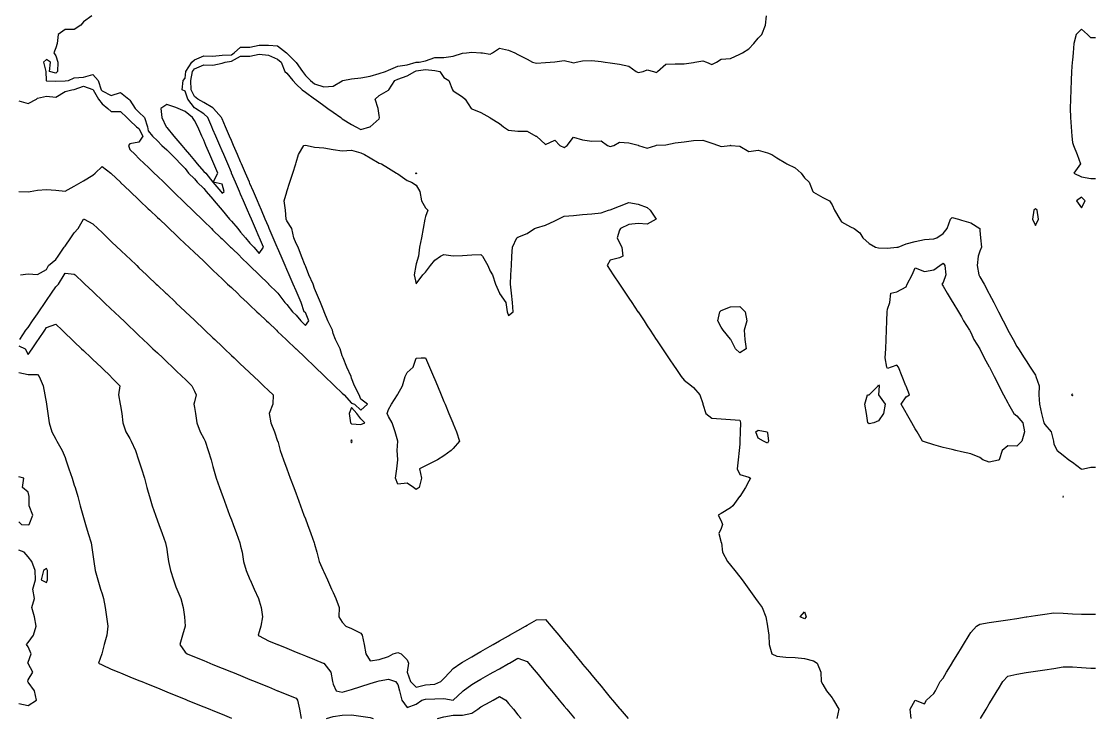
# Model space of a CAD drawing. Header units: metres. Extents: x 2681030 to 2681330, y 1246000 to 1246290.
# Drawn here: x 2681271.9 to 2681330, y 1246150.8 to 1246188.4 of the extents above; entities that cross this region are included whole.
import ezdxf

# ---------------------------------------------------------------- set-up
doc = ezdxf.new("R2010")
doc.units = ezdxf.units.M
doc.layers.add('BASIS_HOEHENLINIEN', color=8, linetype='Continuous')

msp = doc.modelspace()

# ---------------------------------------------------------------- linework, layer by layer
at = {"layer": 'BASIS_HOEHENLINIEN'}
for points in [[(2681275.696, 1246188.75, 0), (2681275.25, 1246188.434, 0), (2681275.098, 1246188.25, 0), (2681274.75, 1246188.019, 0), (2681274.25, 1246188.013, 0), (2681273.878, 1246187.75, 0), (2681273.816, 1246187.25, 0), (2681273.75, 1246187.03, 0), (2681273.636, 1246186.75, 0), (2681273.75, 1246186.583, 0), (2681273.862, 1246186.25, 0), (2681273.836, 1246185.75, 0), (2681273.75, 1246185.662, 0), (2681273.407, 1246185.75, 0), (2681273.46, 1246186.25, 0), (2681273.25, 1246186.4, 0), (2681273.084, 1246186.25, 0), (2681273.208, 1246185.75, 0), (2681273.222, 1246185.25, 0), (2681273.25, 1246185.242, 0), (2681273.75, 1246185.224, 0), (2681274.25, 1246185.238, 0), (2681274.429, 1246185.25, 0), (2681274.75, 1246185.396, 0), (2681275.25, 1246185.445, 0), (2681275.75, 1246185.574, 0), (2681276.037, 1246185.25, 0), (2681276.212, 1246184.75, 0), (2681276.25, 1246184.692, 0), (2681276.75, 1246184.445, 0), (2681277.25, 1246184.6, 0), (2681277.697, 1246184.25, 0), (2681277.75, 1246184.188, 0), (2681278.035, 1246183.75, 0), (2681278.25, 1246183.543, 0), (2681278.543, 1246183.25, 0), (2681278.704, 1246182.75, 0), (2681278.75, 1246182.535, 0), (2681278.977, 1246182.25, 0), (2681279.25, 1246181.985, 0), (2681279.493, 1246181.75, 0), (2681279.75, 1246181.501, 0), (2681280.009, 1246181.25, 0), (2681280.25, 1246181.017, 0), (2681280.494, 1246180.75, 0), (2681280.75, 1246180.502, 0), (2681280.937, 1246180.25, 0), (2681281.25, 1246179.943, 0), (2681281.404, 1246179.75, 0), (2681281.75, 1246179.41, 0), (2681281.883, 1246179.25, 0), (2681282.25, 1246178.838, 0), (2681282.324, 1246178.75, 0), (2681282.743, 1246178.25, 0), (2681282.75, 1246178.244, 0), (2681283.152, 1246177.75, 0), (2681283.25, 1246177.652, 0), (2681283.589, 1246177.25, 0), (2681283.75, 1246177.059, 0), (2681284.01, 1246176.75, 0), (2681284.25, 1246176.466, 0), (2681284.466, 1246176.25, 0), (2681284.75, 1246175.901, 0), (2681284.982, 1246176.25, 0), (2681284.767, 1246176.75, 0), (2681284.75, 1246176.789, 0), (2681284.552, 1246177.25, 0), (2681284.337, 1246177.75, 0), (2681284.25, 1246177.953, 0), (2681284.122, 1246178.25, 0), (2681283.908, 1246178.75, 0), (2681283.75, 1246179.117, 0), (2681283.693, 1246179.25, 0), (2681283.478, 1246179.75, 0), (2681283.263, 1246180.25, 0), (2681283.25, 1246180.28, 0), (2681283.048, 1246180.75, 0), (2681282.833, 1246181.25, 0), (2681282.75, 1246181.444, 0), (2681282.619, 1246181.75, 0), (2681282.404, 1246182.25, 0), (2681282.25, 1246182.608, 0), (2681282.189, 1246182.75, 0), (2681281.974, 1246183.25, 0), (2681281.75, 1246183.45, 0), (2681281.299, 1246183.75, 0), (2681281.25, 1246183.778, 0), (2681280.896, 1246184.25, 0), (2681280.75, 1246184.68, 0), (2681280.586, 1246184.75, 0), (2681280.636, 1246185.25, 0), (2681280.75, 1246185.38, 0), (2681280.785, 1246185.75, 0), (2681281.106, 1246186.25, 0), (2681281.25, 1246186.377, 0), (2681281.75, 1246186.59, 0), (2681282.25, 1246186.581, 0), (2681282.75, 1246186.623, 0), (2681283.25, 1246186.653, 0), (2681283.396, 1246186.75, 0), (2681283.75, 1246187.059, 0), (2681284.25, 1246187.067, 0), (2681284.75, 1246187.174, 0), (2681285.25, 1246187.17, 0), (2681285.75, 1246187.139, 0), (2681286.228, 1246186.75, 0), (2681286.25, 1246186.732, 0), (2681286.737, 1246186.25, 0), (2681286.75, 1246186.224, 0), (2681287.098, 1246185.75, 0), (2681287.25, 1246185.527, 0), (2681287.525, 1246185.25, 0), (2681287.75, 1246185.074, 0), (2681288.25, 1246184.91, 0), (2681288.75, 1246184.957, 0), (2681289.25, 1246185.244, 0), (2681289.274, 1246185.25, 0), (2681289.75, 1246185.347, 0), (2681290.25, 1246185.401, 0), (2681290.75, 1246185.482, 0), (2681291.25, 1246185.635, 0), (2681291.589, 1246185.75, 0), (2681291.75, 1246185.823, 0), (2681292.25, 1246186.035, 0), (2681292.75, 1246186.101, 0), (2681293.25, 1246186.239, 0), (2681293.401, 1246186.25, 0), (2681293.75, 1246186.318, 0), (2681294.25, 1246186.501, 0), (2681294.75, 1246186.506, 0), (2681295.25, 1246186.579, 0), (2681295.75, 1246186.726, 0), (2681295.962, 1246186.75, 0), (2681296.25, 1246186.797, 0), (2681296.75, 1246186.761, 0), (2681296.836, 1246186.75, 0), (2681297.25, 1246186.673, 0), (2681297.376, 1246186.75, 0), (2681297.75, 1246186.999, 0), (2681298.25, 1246186.888, 0), (2681298.581, 1246186.75, 0), (2681298.75, 1246186.657, 0), (2681299.25, 1246186.407, 0), (2681299.547, 1246186.25, 0), (2681299.75, 1246186.196, 0), (2681300.25, 1246186.233, 0), (2681300.502, 1246186.25, 0), (2681300.75, 1246186.265, 0), (2681301.25, 1246186.338, 0), (2681301.635, 1246186.25, 0), (2681301.75, 1246186.217, 0), (2681301.897, 1246186.25, 0), (2681302.25, 1246186.315, 0), (2681302.75, 1246186.333, 0), (2681303.25, 1246186.285, 0), (2681303.471, 1246186.25, 0), (2681303.75, 1246186.203, 0), (2681304.25, 1246186.136, 0), (2681304.75, 1246186.034, 0), (2681305.154, 1246185.75, 0), (2681305.25, 1246185.688, 0), (2681305.521, 1246185.75, 0), (2681305.75, 1246185.83, 0), (2681306.081, 1246185.75, 0), (2681306.25, 1246185.698, 0), (2681306.311, 1246185.75, 0), (2681306.75, 1246186.146, 0), (2681307.25, 1246186.149, 0), (2681307.75, 1246186.157, 0), (2681308.25, 1246186.233, 0), (2681308.331, 1246186.25, 0), (2681308.75, 1246186.32, 0), (2681308.962, 1246186.25, 0), (2681309.25, 1246186.128, 0), (2681309.492, 1246186.25, 0), (2681309.75, 1246186.411, 0), (2681310.25, 1246186.444, 0), (2681310.75, 1246186.679, 0), (2681310.894, 1246186.75, 0), (2681311.25, 1246186.967, 0), (2681311.509, 1246187.25, 0), (2681311.75, 1246187.541, 0), (2681311.947, 1246187.75, 0), (2681312.145, 1246188.25, 0), (2681312.201, 1246188.75, 0)], [(2681330, 1246187.558, 0), (2681329.75, 1246187.558, 0), (2681329.56, 1246187.75, 0), (2681329.25, 1246188.029, 0), (2681328.948, 1246187.75, 0), (2681328.826, 1246187.25, 0), (2681328.783, 1246186.75, 0), (2681328.75, 1246186.364, 0), (2681328.74, 1246186.25, 0), (2681328.706, 1246185.75, 0), (2681328.679, 1246185.25, 0), (2681328.658, 1246184.75, 0), (2681328.641, 1246184.25, 0), (2681328.628, 1246183.75, 0), (2681328.648, 1246183.25, 0), (2681328.686, 1246182.75, 0), (2681328.71, 1246182.25, 0), (2681328.75, 1246181.898, 0), (2681328.802, 1246181.75, 0), (2681329.006, 1246181.25, 0), (2681329.18, 1246180.75, 0), (2681328.833, 1246180.25, 0), (2681329.25, 1246180.044, 0), (2681329.75, 1246179.965, 0), (2681330, 1246179.965, 0)], [(2681271.75, 1246184.149, 0), (2681272.25, 1246184.008, 0), (2681272.702, 1246184.25, 0), (2681272.75, 1246184.292, 0), (2681273.25, 1246184.405, 0), (2681273.75, 1246184.359, 0), (2681274.25, 1246184.658, 0), (2681274.623, 1246184.75, 0), (2681274.75, 1246184.774, 0), (2681275.25, 1246184.949, 0), (2681275.75, 1246184.768, 0), (2681275.764, 1246184.75, 0), (2681276.054, 1246184.25, 0), (2681276.25, 1246183.993, 0), (2681276.566, 1246183.75, 0), (2681276.75, 1246183.588, 0), (2681277.25, 1246183.574, 0), (2681277.583, 1246183.25, 0), (2681277.75, 1246183.088, 0), (2681278.11, 1246182.75, 0), (2681278.25, 1246182.659, 0), (2681278.463, 1246182.25, 0), (2681278.25, 1246181.93, 0), (2681277.75, 1246181.833, 0), (2681277.679, 1246181.75, 0), (2681277.75, 1246181.53, 0), (2681278.039, 1246181.25, 0), (2681278.25, 1246181.046, 0), (2681278.555, 1246180.75, 0), (2681278.75, 1246180.561, 0), (2681279.071, 1246180.25, 0), (2681279.25, 1246180.077, 0), (2681279.588, 1246179.75, 0), (2681279.75, 1246179.593, 0), (2681280.104, 1246179.25, 0), (2681280.25, 1246179.108, 0), (2681280.62, 1246178.75, 0), (2681280.75, 1246178.624, 0), (2681281.136, 1246178.25, 0), (2681281.25, 1246178.139, 0), (2681281.652, 1246177.75, 0), (2681281.75, 1246177.655, 0), (2681282.168, 1246177.25, 0), (2681282.25, 1246177.171, 0), (2681282.684, 1246176.75, 0), (2681282.75, 1246176.686, 0), (2681283.2, 1246176.25, 0), (2681283.25, 1246176.202, 0), (2681283.716, 1246175.75, 0), (2681283.75, 1246175.717, 0), (2681284.233, 1246175.25, 0), (2681284.25, 1246175.233, 0), (2681284.749, 1246174.75, 0), (2681284.75, 1246174.749, 0), (2681285.25, 1246174.259, 0), (2681285.257, 1246174.25, 0), (2681285.75, 1246173.765, 0), (2681285.762, 1246173.75, 0), (2681286.145, 1246173.25, 0), (2681286.25, 1246173.147, 0), (2681286.559, 1246172.75, 0), (2681286.75, 1246172.563, 0), (2681287.013, 1246172.25, 0), (2681287.25, 1246172.003, 0), (2681287.447, 1246172.25, 0), (2681287.25, 1246172.709, 0), (2681287.191, 1246172.75, 0), (2681287.018, 1246173.25, 0), (2681286.803, 1246173.75, 0), (2681286.75, 1246173.873, 0), (2681286.588, 1246174.25, 0), (2681286.373, 1246174.75, 0), (2681286.25, 1246175.037, 0), (2681286.158, 1246175.25, 0), (2681285.943, 1246175.75, 0), (2681285.75, 1246176.2, 0), (2681285.729, 1246176.25, 0), (2681285.514, 1246176.75, 0), (2681285.299, 1246177.25, 0), (2681285.25, 1246177.364, 0), (2681285.084, 1246177.75, 0), (2681284.869, 1246178.25, 0), (2681284.75, 1246178.528, 0), (2681284.654, 1246178.75, 0), (2681284.44, 1246179.25, 0), (2681284.25, 1246179.691, 0), (2681284.225, 1246179.75, 0), (2681284.01, 1246180.25, 0), (2681283.795, 1246180.75, 0), (2681283.75, 1246180.855, 0), (2681283.58, 1246181.25, 0), (2681283.365, 1246181.75, 0), (2681283.25, 1246182.019, 0), (2681283.151, 1246182.25, 0), (2681282.936, 1246182.75, 0), (2681282.75, 1246183.182, 0), (2681282.721, 1246183.25, 0), (2681282.287, 1246183.75, 0), (2681282.25, 1246183.779, 0), (2681281.75, 1246184.07, 0), (2681281.437, 1246184.25, 0), (2681281.25, 1246184.384, 0), (2681281.077, 1246184.75, 0), (2681281.06, 1246185.25, 0), (2681281.138, 1246185.75, 0), (2681281.25, 1246185.883, 0), (2681281.75, 1246186.1, 0), (2681282.25, 1246186.077, 0), (2681282.75, 1246186.186, 0), (2681282.914, 1246186.25, 0), (2681283.25, 1246186.308, 0), (2681283.75, 1246186.574, 0), (2681284.25, 1246186.578, 0), (2681284.75, 1246186.676, 0), (2681285.25, 1246186.621, 0), (2681285.75, 1246186.419, 0), (2681285.949, 1246186.25, 0), (2681286.145, 1246185.75, 0), (2681286.25, 1246185.652, 0), (2681286.576, 1246185.25, 0), (2681286.75, 1246185.052, 0), (2681287.081, 1246184.75, 0), (2681287.25, 1246184.627, 0), (2681287.75, 1246184.267, 0), (2681287.774, 1246184.25, 0), (2681288.25, 1246183.907, 0), (2681288.468, 1246183.75, 0), (2681288.75, 1246183.547, 0), (2681289.163, 1246183.25, 0), (2681289.25, 1246183.187, 0), (2681289.75, 1246182.883, 0), (2681289.979, 1246182.75, 0), (2681290.25, 1246182.602, 0), (2681290.746, 1246182.75, 0), (2681290.75, 1246182.753, 0), (2681291.25, 1246183.191, 0), (2681291.268, 1246183.25, 0), (2681291.25, 1246183.362, 0), (2681291.188, 1246183.75, 0), (2681291.034, 1246184.25, 0), (2681291.25, 1246184.44, 0), (2681291.75, 1246184.738, 0), (2681291.761, 1246184.75, 0), (2681292.099, 1246185.25, 0), (2681292.25, 1246185.331, 0), (2681292.75, 1246185.505, 0), (2681293.174, 1246185.75, 0), (2681293.25, 1246185.788, 0), (2681293.75, 1246185.854, 0), (2681294.25, 1246185.802, 0), (2681294.523, 1246185.75, 0), (2681294.75, 1246185.426, 0), (2681295.015, 1246185.25, 0), (2681295.209, 1246184.75, 0), (2681295.25, 1246184.7, 0), (2681295.75, 1246184.369, 0), (2681295.9, 1246184.25, 0), (2681296.218, 1246183.75, 0), (2681296.25, 1246183.724, 0), (2681296.75, 1246183.53, 0), (2681297.239, 1246183.25, 0), (2681297.25, 1246183.239, 0), (2681297.75, 1246182.932, 0), (2681297.967, 1246182.75, 0), (2681298.25, 1246182.565, 0), (2681298.75, 1246182.524, 0), (2681299.25, 1246182.516, 0), (2681299.718, 1246182.25, 0), (2681299.75, 1246182.239, 0), (2681300.25, 1246181.797, 0), (2681300.75, 1246182.022, 0), (2681301.012, 1246181.75, 0), (2681301.25, 1246181.64, 0), (2681301.407, 1246181.75, 0), (2681301.75, 1246182.184, 0), (2681302.25, 1246182.05, 0), (2681302.75, 1246181.969, 0), (2681303.25, 1246181.995, 0), (2681303.597, 1246181.75, 0), (2681303.75, 1246181.689, 0), (2681303.942, 1246181.75, 0), (2681304.25, 1246181.917, 0), (2681304.75, 1246181.879, 0), (2681305.25, 1246181.759, 0), (2681305.274, 1246181.75, 0), (2681305.75, 1246181.603, 0), (2681306.212, 1246181.75, 0), (2681306.25, 1246181.764, 0), (2681306.75, 1246181.777, 0), (2681307.25, 1246181.886, 0), (2681307.75, 1246181.948, 0), (2681308.25, 1246182.013, 0), (2681308.75, 1246182.03, 0), (2681309.25, 1246181.868, 0), (2681309.608, 1246181.75, 0), (2681309.75, 1246181.693, 0), (2681310.238, 1246181.75, 0), (2681310.25, 1246181.752, 0), (2681310.277, 1246181.75, 0), (2681310.75, 1246181.707, 0), (2681311.25, 1246181.423, 0), (2681311.75, 1246181.494, 0), (2681312.25, 1246181.343, 0), (2681312.488, 1246181.25, 0), (2681312.75, 1246181.082, 0), (2681313.25, 1246180.793, 0), (2681313.304, 1246180.75, 0), (2681313.75, 1246180.53, 0), (2681314.067, 1246180.25, 0), (2681314.25, 1246179.988, 0), (2681314.514, 1246179.75, 0), (2681314.706, 1246179.25, 0), (2681314.75, 1246179.221, 0), (2681315.25, 1246178.932, 0), (2681315.609, 1246178.75, 0), (2681315.75, 1246178.535, 0), (2681315.883, 1246178.25, 0), (2681316.159, 1246177.75, 0), (2681316.25, 1246177.612, 0), (2681316.75, 1246177.346, 0), (2681316.939, 1246177.25, 0), (2681317.25, 1246177.019, 0), (2681317.419, 1246176.75, 0), (2681317.75, 1246176.435, 0), (2681318.105, 1246176.25, 0), (2681318.25, 1246176.21, 0), (2681318.75, 1246176.183, 0), (2681319.25, 1246176.236, 0), (2681319.318, 1246176.25, 0), (2681319.75, 1246176.427, 0), (2681320.25, 1246176.546, 0), (2681320.75, 1246176.666, 0), (2681321.25, 1246176.685, 0), (2681321.412, 1246176.75, 0), (2681321.75, 1246176.975, 0), (2681321.967, 1246177.25, 0), (2681322.149, 1246177.75, 0), (2681322.25, 1246177.847, 0), (2681322.592, 1246177.75, 0), (2681322.75, 1246177.705, 0), (2681323.25, 1246177.559, 0), (2681323.743, 1246177.25, 0), (2681323.75, 1246177.139, 0), (2681323.774, 1246176.75, 0), (2681323.838, 1246176.25, 0), (2681323.75, 1246176.027, 0), (2681323.651, 1246175.75, 0), (2681323.594, 1246175.25, 0), (2681323.686, 1246174.75, 0), (2681323.75, 1246174.64, 0), (2681323.981, 1246174.25, 0), (2681324.237, 1246173.75, 0), (2681324.25, 1246173.724, 0), (2681324.493, 1246173.25, 0), (2681324.749, 1246172.75, 0), (2681324.75, 1246172.747, 0), (2681325.005, 1246172.25, 0), (2681325.25, 1246171.77, 0), (2681325.261, 1246171.75, 0), (2681325.536, 1246171.25, 0), (2681325.75, 1246170.868, 0), (2681325.826, 1246170.75, 0), (2681326.147, 1246170.25, 0), (2681326.25, 1246170.09, 0), (2681326.468, 1246169.75, 0), (2681326.75, 1246169.312, 0), (2681326.777, 1246169.25, 0), (2681326.958, 1246168.75, 0), (2681326.926, 1246168.25, 0), (2681326.97, 1246167.75, 0), (2681327.073, 1246167.25, 0), (2681327.203, 1246166.75, 0), (2681327.25, 1246166.649, 0), (2681327.596, 1246166.25, 0), (2681327.719, 1246165.75, 0), (2681327.75, 1246165.592, 0), (2681327.931, 1246165.25, 0), (2681328.25, 1246164.986, 0), (2681328.563, 1246164.75, 0), (2681328.75, 1246164.608, 0), (2681329.224, 1246164.25, 0), (2681329.25, 1246164.23, 0), (2681329.357, 1246164.25, 0), (2681329.75, 1246164.351, 0), (2681330, 1246164.351, 0)], [(2681282.75, 1246179.156, 0), (2681282.851, 1246179.25, 0), (2681282.75, 1246179.651, 0), (2681282.27, 1246179.75, 0), (2681282.516, 1246180.25, 0), (2681282.301, 1246180.75, 0), (2681282.25, 1246180.869, 0), (2681282.086, 1246181.25, 0), (2681281.872, 1246181.75, 0), (2681281.75, 1246182.033, 0), (2681281.657, 1246182.25, 0), (2681281.442, 1246182.75, 0), (2681281.25, 1246183.1, 0), (2681281.143, 1246183.25, 0), (2681280.75, 1246183.572, 0), (2681280.375, 1246183.75, 0), (2681280.25, 1246183.803, 0), (2681279.75, 1246183.963, 0), (2681279.424, 1246183.75, 0), (2681279.492, 1246183.25, 0), (2681279.72, 1246182.75, 0), (2681279.75, 1246182.714, 0), (2681280.141, 1246182.25, 0), (2681280.25, 1246182.121, 0), (2681280.563, 1246181.75, 0), (2681280.75, 1246181.528, 0), (2681280.984, 1246181.25, 0), (2681281.25, 1246180.935, 0), (2681281.406, 1246180.75, 0), (2681281.75, 1246180.342, 0), (2681281.86, 1246180.25, 0), (2681282.249, 1246179.75, 0), (2681282.25, 1246179.749, 0), (2681282.671, 1246179.25, 0), (2681282.75, 1246179.156, 0)], [(2681271.75, 1246179.248, 0), (2681272.25, 1246179.229, 0), (2681272.354, 1246179.25, 0), (2681272.75, 1246179.331, 0), (2681273.25, 1246179.365, 0), (2681273.75, 1246179.32, 0), (2681274.25, 1246179.275, 0), (2681274.75, 1246179.541, 0), (2681275.117, 1246179.75, 0), (2681275.25, 1246179.825, 0), (2681275.75, 1246180.141, 0), (2681275.871, 1246180.25, 0), (2681276.25, 1246180.614, 0), (2681276.719, 1246180.25, 0), (2681276.75, 1246180.22, 0), (2681277.246, 1246179.75, 0), (2681277.25, 1246179.746, 0), (2681277.75, 1246179.272, 0), (2681277.773, 1246179.25, 0), (2681278.25, 1246178.798, 0), (2681278.301, 1246178.75, 0), (2681278.75, 1246178.324, 0), (2681278.828, 1246178.25, 0), (2681279.25, 1246177.85, 0), (2681279.355, 1246177.75, 0), (2681279.75, 1246177.376, 0), (2681279.883, 1246177.25, 0), (2681280.25, 1246176.902, 0), (2681280.41, 1246176.75, 0), (2681280.75, 1246176.428, 0), (2681280.938, 1246176.25, 0), (2681281.25, 1246175.954, 0), (2681281.465, 1246175.75, 0), (2681281.75, 1246175.48, 0), (2681281.992, 1246175.25, 0), (2681282.25, 1246175.005, 0), (2681282.519, 1246174.75, 0), (2681282.75, 1246174.531, 0), (2681283.047, 1246174.25, 0), (2681283.25, 1246174.057, 0), (2681283.574, 1246173.75, 0), (2681283.75, 1246173.583, 0), (2681284.102, 1246173.25, 0), (2681284.25, 1246173.109, 0), (2681284.629, 1246172.75, 0), (2681284.75, 1246172.635, 0), (2681285.156, 1246172.25, 0), (2681285.25, 1246172.161, 0), (2681285.683, 1246171.75, 0), (2681285.75, 1246171.687, 0), (2681286.211, 1246171.25, 0), (2681286.25, 1246171.213, 0), (2681286.738, 1246170.75, 0), (2681286.75, 1246170.739, 0), (2681287.25, 1246170.261, 0), (2681287.262, 1246170.25, 0), (2681287.75, 1246169.781, 0), (2681287.783, 1246169.75, 0), (2681288.25, 1246169.302, 0), (2681288.304, 1246169.25, 0), (2681288.75, 1246168.822, 0), (2681288.826, 1246168.75, 0), (2681289.25, 1246168.343, 0), (2681289.342, 1246168.25, 0), (2681289.75, 1246167.8, 0), (2681289.902, 1246167.75, 0), (2681290.25, 1246167.433, 0), (2681290.613, 1246167.75, 0), (2681290.25, 1246168.027, 0), (2681290.164, 1246168.25, 0), (2681289.914, 1246168.75, 0), (2681289.75, 1246169.149, 0), (2681289.735, 1246169.25, 0), (2681289.503, 1246169.75, 0), (2681289.297, 1246170.25, 0), (2681289.25, 1246170.365, 0), (2681289.134, 1246170.75, 0), (2681288.886, 1246171.25, 0), (2681288.75, 1246171.581, 0), (2681288.715, 1246171.75, 0), (2681288.475, 1246172.25, 0), (2681288.269, 1246172.75, 0), (2681288.25, 1246172.796, 0), (2681288.063, 1246173.25, 0), (2681287.858, 1246173.75, 0), (2681287.75, 1246174.012, 0), (2681287.668, 1246174.25, 0), (2681287.447, 1246174.75, 0), (2681287.25, 1246175.228, 0), (2681287.245, 1246175.25, 0), (2681287.035, 1246175.75, 0), (2681286.868, 1246176.25, 0), (2681286.75, 1246176.444, 0), (2681286.624, 1246176.75, 0), (2681286.515, 1246177.25, 0), (2681286.25, 1246177.66, 0), (2681286.214, 1246177.75, 0), (2681286.182, 1246178.25, 0), (2681286.11, 1246178.75, 0), (2681286.25, 1246179.231, 0), (2681286.256, 1246179.25, 0), (2681286.413, 1246179.75, 0), (2681286.571, 1246180.25, 0), (2681286.728, 1246180.75, 0), (2681286.75, 1246180.821, 0), (2681286.883, 1246181.25, 0), (2681287.174, 1246181.75, 0), (2681287.25, 1246181.765, 0), (2681287.342, 1246181.75, 0), (2681287.75, 1246181.644, 0), (2681288.25, 1246181.606, 0), (2681288.75, 1246181.526, 0), (2681289.25, 1246181.447, 0), (2681289.75, 1246181.482, 0), (2681290.25, 1246181.349, 0), (2681290.449, 1246181.25, 0), (2681290.75, 1246181.074, 0), (2681291.25, 1246180.793, 0), (2681291.375, 1246180.75, 0), (2681291.75, 1246180.517, 0), (2681292.181, 1246180.25, 0), (2681292.25, 1246180.207, 0), (2681292.75, 1246179.852, 0), (2681292.987, 1246179.75, 0), (2681293.25, 1246179.587, 0), (2681293.444, 1246179.25, 0), (2681293.529, 1246178.75, 0), (2681293.75, 1246178.367, 0), (2681293.883, 1246178.25, 0), (2681293.75, 1246177.906, 0), (2681293.708, 1246177.75, 0), (2681293.627, 1246177.25, 0), (2681293.528, 1246176.75, 0), (2681293.429, 1246176.25, 0), (2681293.364, 1246175.75, 0), (2681293.25, 1246175.349, 0), (2681293.23, 1246175.25, 0), (2681293.131, 1246174.75, 0), (2681293.25, 1246174.262, 0), (2681293.612, 1246174.75, 0), (2681293.75, 1246174.895, 0), (2681294.029, 1246175.25, 0), (2681294.25, 1246175.531, 0), (2681294.565, 1246175.75, 0), (2681294.75, 1246175.853, 0), (2681295.25, 1246175.777, 0), (2681295.75, 1246175.796, 0), (2681296.25, 1246175.827, 0), (2681296.75, 1246175.844, 0), (2681296.84, 1246175.75, 0), (2681297.119, 1246175.25, 0), (2681297.25, 1246174.938, 0), (2681297.383, 1246174.75, 0), (2681297.538, 1246174.25, 0), (2681297.747, 1246173.75, 0), (2681297.75, 1246173.743, 0), (2681298.098, 1246173.25, 0), (2681298.165, 1246172.75, 0), (2681298.25, 1246172.547, 0), (2681298.487, 1246172.75, 0), (2681298.461, 1246173.25, 0), (2681298.411, 1246173.75, 0), (2681298.358, 1246174.25, 0), (2681298.375, 1246174.75, 0), (2681298.402, 1246175.25, 0), (2681298.429, 1246175.75, 0), (2681298.455, 1246176.25, 0), (2681298.698, 1246176.75, 0), (2681298.75, 1246176.778, 0), (2681299.25, 1246176.99, 0), (2681299.639, 1246177.25, 0), (2681299.75, 1246177.292, 0), (2681300.25, 1246177.429, 0), (2681300.75, 1246177.666, 0), (2681300.921, 1246177.75, 0), (2681301.25, 1246177.926, 0), (2681301.75, 1246177.958, 0), (2681302.25, 1246178.006, 0), (2681302.75, 1246178.054, 0), (2681303.25, 1246178.108, 0), (2681303.66, 1246178.25, 0), (2681303.75, 1246178.263, 0), (2681304.25, 1246178.455, 0), (2681304.75, 1246178.664, 0), (2681305.25, 1246178.572, 0), (2681305.75, 1246178.395, 0), (2681305.907, 1246178.25, 0), (2681306.224, 1246177.75, 0), (2681305.75, 1246177.491, 0), (2681305.25, 1246177.521, 0), (2681304.75, 1246177.46, 0), (2681304.297, 1246177.25, 0), (2681304.25, 1246177.158, 0), (2681304.115, 1246176.75, 0), (2681304.25, 1246176.481, 0), (2681304.365, 1246176.25, 0), (2681304.419, 1246175.75, 0), (2681304.25, 1246175.666, 0), (2681303.75, 1246175.54, 0), (2681303.579, 1246175.25, 0), (2681303.75, 1246174.994, 0), (2681303.912, 1246174.75, 0), (2681304.245, 1246174.25, 0), (2681304.25, 1246174.242, 0), (2681304.577, 1246173.75, 0), (2681304.75, 1246173.489, 0), (2681304.909, 1246173.25, 0), (2681305.241, 1246172.75, 0), (2681305.25, 1246172.737, 0), (2681305.574, 1246172.25, 0), (2681305.75, 1246171.985, 0), (2681305.907, 1246171.75, 0), (2681306.239, 1246171.25, 0), (2681306.25, 1246171.234, 0), (2681306.572, 1246170.75, 0), (2681306.75, 1246170.482, 0), (2681306.904, 1246170.25, 0), (2681307.236, 1246169.75, 0), (2681307.25, 1246169.729, 0), (2681307.577, 1246169.25, 0), (2681307.75, 1246169.049, 0), (2681308.133, 1246168.75, 0), (2681308.25, 1246168.657, 0), (2681308.588, 1246168.25, 0), (2681308.75, 1246167.795, 0), (2681308.76, 1246167.75, 0), (2681308.919, 1246167.25, 0), (2681309.25, 1246166.995, 0), (2681309.75, 1246166.96, 0), (2681310.25, 1246166.927, 0), (2681310.75, 1246166.882, 0), (2681310.788, 1246166.75, 0), (2681310.779, 1246166.25, 0), (2681310.76, 1246165.75, 0), (2681310.75, 1246165.593, 0), (2681310.713, 1246165.25, 0), (2681310.66, 1246164.75, 0), (2681310.606, 1246164.25, 0), (2681310.75, 1246163.956, 0), (2681311.25, 1246163.806, 0), (2681311.337, 1246163.75, 0), (2681311.25, 1246163.59, 0), (2681311.066, 1246163.25, 0), (2681310.75, 1246162.759, 0), (2681310.744, 1246162.75, 0), (2681310.38, 1246162.25, 0), (2681310.25, 1246162.144, 0), (2681309.75, 1246161.838, 0), (2681309.577, 1246161.75, 0), (2681309.75, 1246161.44, 0), (2681309.81, 1246161.25, 0), (2681309.75, 1246161.021, 0), (2681309.622, 1246160.75, 0), (2681309.75, 1246160.274, 0), (2681309.757, 1246160.25, 0), (2681309.815, 1246159.75, 0), (2681310.088, 1246159.25, 0), (2681310.25, 1246159.043, 0), (2681310.482, 1246158.75, 0), (2681310.75, 1246158.413, 0), (2681310.879, 1246158.25, 0), (2681311.249, 1246157.75, 0), (2681311.25, 1246157.749, 0), (2681311.607, 1246157.25, 0), (2681311.75, 1246157.05, 0), (2681311.965, 1246156.75, 0), (2681312.158, 1246156.25, 0), (2681312.247, 1246155.75, 0), (2681312.25, 1246155.734, 0), (2681312.32, 1246155.25, 0), (2681312.35, 1246154.75, 0), (2681312.481, 1246154.25, 0), (2681312.75, 1246154.115, 0), (2681313.25, 1246154.068, 0), (2681313.75, 1246154.042, 0), (2681314.25, 1246154.002, 0), (2681314.75, 1246153.869, 0), (2681314.934, 1246153.75, 0), (2681315.146, 1246153.25, 0), (2681315.156, 1246152.75, 0), (2681315.25, 1246152.591, 0), (2681315.453, 1246152.25, 0), (2681315.75, 1246151.862, 0), (2681315.822, 1246151.75, 0), (2681316.105, 1246151.25, 0), (2681316.007, 1246150.75, 0)], [(2681293.266, 1246180.25, 0), (2681293.25, 1246180.194, 0), (2681293.233, 1246180.25, 0), (2681293.25, 1246180.279, 0), (2681293.266, 1246180.25, 0)], [(2681329.25, 1246178.362, 0), (2681329.432, 1246178.75, 0), (2681329.25, 1246178.946, 0), (2681328.966, 1246178.75, 0), (2681329.25, 1246178.362, 0)], [(2681326.75, 1246177.406, 0), (2681326.922, 1246177.75, 0), (2681326.836, 1246178.25, 0), (2681326.75, 1246178.323, 0), (2681326.67, 1246178.25, 0), (2681326.598, 1246177.75, 0), (2681326.75, 1246177.406, 0)], [(2681271.84, 1246174.75, 0), (2681272.25, 1246174.807, 0), (2681272.75, 1246174.764, 0), (2681273.25, 1246175.034, 0), (2681273.358, 1246175.25, 0), (2681273.75, 1246175.572, 0), (2681273.871, 1246175.75, 0), (2681274.197, 1246176.25, 0), (2681274.25, 1246176.294, 0), (2681274.562, 1246176.75, 0), (2681274.75, 1246177.025, 0), (2681274.968, 1246177.25, 0), (2681275.246, 1246177.75, 0), (2681275.25, 1246177.756, 0), (2681275.278, 1246177.75, 0), (2681275.75, 1246177.503, 0), (2681276.017, 1246177.25, 0), (2681276.25, 1246177.029, 0), (2681276.545, 1246176.75, 0), (2681276.75, 1246176.555, 0), (2681277.072, 1246176.25, 0), (2681277.25, 1246176.081, 0), (2681277.599, 1246175.75, 0), (2681277.75, 1246175.607, 0), (2681278.127, 1246175.25, 0), (2681278.25, 1246175.133, 0), (2681278.654, 1246174.75, 0), (2681278.75, 1246174.659, 0), (2681279.181, 1246174.25, 0), (2681279.25, 1246174.185, 0), (2681279.709, 1246173.75, 0), (2681279.75, 1246173.711, 0), (2681280.236, 1246173.25, 0), (2681280.25, 1246173.237, 0), (2681280.75, 1246172.763, 0), (2681280.763, 1246172.75, 0), (2681281.25, 1246172.289, 0), (2681281.291, 1246172.25, 0), (2681281.75, 1246171.814, 0), (2681281.818, 1246171.75, 0), (2681282.25, 1246171.34, 0), (2681282.345, 1246171.25, 0), (2681282.75, 1246170.866, 0), (2681282.873, 1246170.75, 0), (2681283.25, 1246170.392, 0), (2681283.4, 1246170.25, 0), (2681283.75, 1246169.918, 0), (2681283.927, 1246169.75, 0), (2681284.25, 1246169.444, 0), (2681284.455, 1246169.25, 0), (2681284.75, 1246168.97, 0), (2681284.982, 1246168.75, 0), (2681285.25, 1246168.496, 0), (2681285.509, 1246168.25, 0), (2681285.488, 1246167.75, 0), (2681285.296, 1246167.25, 0), (2681285.378, 1246166.75, 0), (2681285.582, 1246166.25, 0), (2681285.75, 1246165.759, 0), (2681285.753, 1246165.75, 0), (2681285.894, 1246165.25, 0), (2681286.065, 1246164.75, 0), (2681286.25, 1246164.25, 0), (2681286.25, 1246164.249, 0), (2681286.435, 1246163.75, 0), (2681286.619, 1246163.25, 0), (2681286.75, 1246162.897, 0), (2681286.804, 1246162.75, 0), (2681286.989, 1246162.25, 0), (2681287.174, 1246161.75, 0), (2681287.25, 1246161.545, 0), (2681287.359, 1246161.25, 0), (2681287.544, 1246160.75, 0), (2681287.729, 1246160.25, 0), (2681287.75, 1246160.174, 0), (2681287.869, 1246159.75, 0), (2681288.002, 1246159.25, 0), (2681288.216, 1246158.75, 0), (2681288.25, 1246158.675, 0), (2681288.442, 1246158.25, 0), (2681288.668, 1246157.75, 0), (2681288.75, 1246157.568, 0), (2681288.894, 1246157.25, 0), (2681289.086, 1246156.75, 0), (2681289.066, 1246156.25, 0), (2681289.25, 1246155.957, 0), (2681289.443, 1246155.75, 0), (2681289.75, 1246155.625, 0), (2681290.25, 1246155.366, 0), (2681290.332, 1246155.25, 0), (2681290.426, 1246154.75, 0), (2681290.52, 1246154.25, 0), (2681290.75, 1246153.879, 0), (2681291.25, 1246153.949, 0), (2681291.75, 1246154.105, 0), (2681292.004, 1246154.25, 0), (2681292.25, 1246154.323, 0), (2681292.426, 1246154.25, 0), (2681292.75, 1246153.932, 0), (2681292.837, 1246153.75, 0), (2681292.76, 1246153.25, 0), (2681292.946, 1246152.75, 0), (2681293.25, 1246152.446, 0), (2681293.75, 1246152.579, 0), (2681294.25, 1246152.611, 0), (2681294.585, 1246152.75, 0), (2681294.75, 1246152.911, 0), (2681295.059, 1246153.25, 0), (2681295.25, 1246153.46, 0), (2681295.656, 1246153.75, 0), (2681295.75, 1246153.806, 0), (2681296.25, 1246154.091, 0), (2681296.529, 1246154.25, 0), (2681296.75, 1246154.376, 0), (2681297.25, 1246154.66, 0), (2681297.408, 1246154.75, 0), (2681297.75, 1246154.945, 0), (2681298.25, 1246155.229, 0), (2681298.287, 1246155.25, 0), (2681298.75, 1246155.514, 0), (2681299.165, 1246155.75, 0), (2681299.25, 1246155.798, 0), (2681299.75, 1246156.083, 0), (2681300.25, 1246156.108, 0), (2681300.547, 1246155.75, 0), (2681300.75, 1246155.506, 0), (2681300.962, 1246155.25, 0), (2681301.25, 1246154.904, 0), (2681301.377, 1246154.75, 0), (2681301.75, 1246154.301, 0), (2681301.792, 1246154.25, 0), (2681302.208, 1246153.75, 0), (2681302.25, 1246153.699, 0), (2681302.623, 1246153.25, 0), (2681302.75, 1246153.096, 0), (2681303.038, 1246152.75, 0), (2681303.25, 1246152.494, 0), (2681303.453, 1246152.25, 0), (2681303.75, 1246151.892, 0), (2681303.868, 1246151.75, 0), (2681304.25, 1246151.289, 0), (2681304.283, 1246151.25, 0), (2681304.721, 1246150.75, 0)], [(2681324.781, 1246164.75, 0), (2681324.75, 1246164.715, 0), (2681324.25, 1246164.607, 0), (2681323.91, 1246164.75, 0), (2681323.75, 1246164.869, 0), (2681323.25, 1246165.063, 0), (2681322.75, 1246165.173, 0), (2681322.445, 1246165.25, 0), (2681322.25, 1246165.295, 0), (2681321.75, 1246165.412, 0), (2681321.25, 1246165.549, 0), (2681320.75, 1246165.71, 0), (2681320.639, 1246165.75, 0), (2681320.35, 1246166.25, 0), (2681320.25, 1246166.423, 0), (2681320.061, 1246166.75, 0), (2681319.772, 1246167.25, 0), (2681319.75, 1246167.289, 0), (2681319.483, 1246167.75, 0), (2681319.75, 1246168.144, 0), (2681319.935, 1246168.25, 0), (2681319.75, 1246168.719, 0), (2681319.738, 1246168.75, 0), (2681319.541, 1246169.25, 0), (2681319.344, 1246169.75, 0), (2681319.25, 1246169.86, 0), (2681318.942, 1246169.75, 0), (2681318.75, 1246169.685, 0), (2681318.717, 1246169.75, 0), (2681318.628, 1246170.25, 0), (2681318.657, 1246170.75, 0), (2681318.677, 1246171.25, 0), (2681318.692, 1246171.75, 0), (2681318.704, 1246172.25, 0), (2681318.73, 1246172.75, 0), (2681318.75, 1246172.89, 0), (2681318.864, 1246173.25, 0), (2681318.925, 1246173.75, 0), (2681319.25, 1246173.83, 0), (2681319.75, 1246174.089, 0), (2681319.803, 1246174.25, 0), (2681320.086, 1246174.75, 0), (2681320.25, 1246175.12, 0), (2681320.75, 1246174.929, 0), (2681321.25, 1246175.015, 0), (2681321.576, 1246175.25, 0), (2681321.75, 1246175.37, 0), (2681321.844, 1246175.25, 0), (2681321.898, 1246174.75, 0), (2681321.75, 1246174.327, 0), (2681321.679, 1246174.25, 0), (2681321.75, 1246174.132, 0), (2681321.979, 1246173.75, 0), (2681322.25, 1246173.299, 0), (2681322.279, 1246173.25, 0), (2681322.58, 1246172.75, 0), (2681322.75, 1246172.466, 0), (2681322.861, 1246172.25, 0), (2681323.18, 1246171.75, 0), (2681323.25, 1246171.633, 0), (2681323.423, 1246171.25, 0), (2681323.748, 1246170.75, 0), (2681323.75, 1246170.747, 0), (2681323.972, 1246170.25, 0), (2681324.25, 1246169.771, 0), (2681324.261, 1246169.75, 0), (2681324.511, 1246169.25, 0), (2681324.75, 1246168.794, 0), (2681324.772, 1246168.75, 0), (2681325.028, 1246168.25, 0), (2681325.25, 1246167.817, 0), (2681325.29, 1246167.75, 0), (2681325.584, 1246167.25, 0), (2681325.75, 1246167.129, 0), (2681326.062, 1246166.75, 0), (2681326.157, 1246166.25, 0), (2681326.016, 1246165.75, 0), (2681325.75, 1246165.489, 0), (2681325.25, 1246165.503, 0), (2681324.942, 1246165.25, 0), (2681324.781, 1246164.75, 0)], [(2681271.803, 1246171.25, 0), (2681272.13, 1246171.75, 0), (2681272.25, 1246171.904, 0), (2681272.487, 1246172.25, 0), (2681272.75, 1246172.635, 0), (2681272.829, 1246172.75, 0), (2681273.171, 1246173.25, 0), (2681273.25, 1246173.366, 0), (2681273.513, 1246173.75, 0), (2681273.75, 1246174.097, 0), (2681273.887, 1246174.25, 0), (2681274.197, 1246174.75, 0), (2681274.25, 1246174.828, 0), (2681274.75, 1246174.786, 0), (2681274.788, 1246174.75, 0), (2681275.25, 1246174.312, 0), (2681275.316, 1246174.25, 0), (2681275.75, 1246173.838, 0), (2681275.843, 1246173.75, 0), (2681276.25, 1246173.364, 0), (2681276.371, 1246173.25, 0), (2681276.75, 1246172.89, 0), (2681276.898, 1246172.75, 0), (2681277.25, 1246172.416, 0), (2681277.425, 1246172.25, 0), (2681277.75, 1246171.942, 0), (2681277.953, 1246171.75, 0), (2681278.25, 1246171.468, 0), (2681278.48, 1246171.25, 0), (2681278.75, 1246170.994, 0), (2681279.007, 1246170.75, 0), (2681279.25, 1246170.52, 0), (2681279.535, 1246170.25, 0), (2681279.75, 1246170.046, 0), (2681280.062, 1246169.75, 0), (2681280.25, 1246169.572, 0), (2681280.589, 1246169.25, 0), (2681280.75, 1246169.098, 0), (2681281.117, 1246168.75, 0), (2681281.25, 1246168.451, 0), (2681281.35, 1246168.25, 0), (2681281.25, 1246167.884, 0), (2681281.216, 1246167.75, 0), (2681281.25, 1246167.576, 0), (2681281.313, 1246167.25, 0), (2681281.379, 1246166.75, 0), (2681281.564, 1246166.25, 0), (2681281.75, 1246165.894, 0), (2681281.823, 1246165.75, 0), (2681281.991, 1246165.25, 0), (2681282.146, 1246164.75, 0), (2681282.25, 1246164.379, 0), (2681282.286, 1246164.25, 0), (2681282.427, 1246163.75, 0), (2681282.601, 1246163.25, 0), (2681282.75, 1246162.846, 0), (2681282.786, 1246162.75, 0), (2681282.97, 1246162.25, 0), (2681283.155, 1246161.75, 0), (2681283.25, 1246161.494, 0), (2681283.34, 1246161.25, 0), (2681283.525, 1246160.75, 0), (2681283.71, 1246160.25, 0), (2681283.75, 1246160.073, 0), (2681283.823, 1246159.75, 0), (2681283.904, 1246159.25, 0), (2681284.053, 1246158.75, 0), (2681284.25, 1246158.264, 0), (2681284.256, 1246158.25, 0), (2681284.481, 1246157.75, 0), (2681284.707, 1246157.25, 0), (2681284.75, 1246157.112, 0), (2681284.863, 1246156.75, 0), (2681284.932, 1246156.25, 0), (2681284.839, 1246155.75, 0), (2681284.75, 1246155.43, 0), (2681284.7, 1246155.25, 0), (2681284.75, 1246155.215, 0), (2681285.25, 1246154.958, 0), (2681285.75, 1246154.754, 0), (2681285.76, 1246154.75, 0), (2681286.25, 1246154.551, 0), (2681286.75, 1246154.348, 0), (2681286.99, 1246154.25, 0), (2681287.25, 1246154.144, 0), (2681287.75, 1246153.941, 0), (2681288.22, 1246153.75, 0), (2681288.25, 1246153.737, 0), (2681288.63, 1246153.25, 0), (2681288.724, 1246152.75, 0), (2681288.75, 1246152.608, 0), (2681288.91, 1246152.25, 0), (2681289.25, 1246152.173, 0), (2681289.499, 1246152.25, 0), (2681289.75, 1246152.328, 0), (2681290.25, 1246152.483, 0), (2681290.75, 1246152.638, 0), (2681291.112, 1246152.75, 0), (2681291.25, 1246152.793, 0), (2681291.75, 1246152.881, 0), (2681292.136, 1246152.75, 0), (2681292.25, 1246152.59, 0), (2681292.341, 1246152.25, 0), (2681292.475, 1246151.75, 0), (2681292.75, 1246151.341, 0), (2681293.25, 1246151.534, 0), (2681293.545, 1246151.75, 0), (2681293.75, 1246151.801, 0), (2681294.25, 1246151.815, 0), (2681294.75, 1246151.829, 0), (2681295.25, 1246151.75, 0), (2681295.75, 1246152.218, 0), (2681295.786, 1246152.25, 0), (2681296.25, 1246152.591, 0), (2681296.529, 1246152.75, 0), (2681296.75, 1246152.876, 0), (2681297.25, 1246153.16, 0), (2681297.408, 1246153.25, 0), (2681297.75, 1246153.445, 0), (2681298.25, 1246153.729, 0), (2681298.287, 1246153.75, 0), (2681298.75, 1246154.014, 0), (2681299.25, 1246153.834, 0), (2681299.32, 1246153.75, 0), (2681299.735, 1246153.25, 0), (2681299.75, 1246153.232, 0), (2681300.15, 1246152.75, 0), (2681300.25, 1246152.63, 0), (2681300.565, 1246152.25, 0), (2681300.75, 1246152.027, 0), (2681300.98, 1246151.75, 0), (2681301.25, 1246151.425, 0), (2681301.395, 1246151.25, 0), (2681301.75, 1246150.823, 0), (2681301.811, 1246150.75, 0)], [(2681311.096, 1246170.75, 0), (2681310.75, 1246170.535, 0), (2681310.519, 1246170.75, 0), (2681310.274, 1246171.25, 0), (2681310.25, 1246171.271, 0), (2681309.861, 1246171.75, 0), (2681309.75, 1246171.925, 0), (2681309.56, 1246172.25, 0), (2681309.681, 1246172.75, 0), (2681309.75, 1246172.82, 0), (2681310.25, 1246173.01, 0), (2681310.75, 1246173.037, 0), (2681311.051, 1246172.75, 0), (2681311.134, 1246172.25, 0), (2681310.998, 1246171.75, 0), (2681311.034, 1246171.25, 0), (2681311.096, 1246170.75, 0)], [(2681271.75, 1246170.9, 0), (2681272.09, 1246170.75, 0), (2681272.25, 1246170.438, 0), (2681272.463, 1246170.75, 0), (2681272.75, 1246171.169, 0), (2681272.817, 1246171.25, 0), (2681273.147, 1246171.75, 0), (2681273.25, 1246171.9, 0), (2681273.75, 1246172.07, 0), (2681274.087, 1246171.75, 0), (2681274.25, 1246171.596, 0), (2681274.614, 1246171.25, 0), (2681274.75, 1246171.121, 0), (2681275.142, 1246170.75, 0), (2681275.25, 1246170.647, 0), (2681275.669, 1246170.25, 0), (2681275.75, 1246170.173, 0), (2681276.196, 1246169.75, 0), (2681276.25, 1246169.699, 0), (2681276.724, 1246169.25, 0), (2681276.75, 1246169.22, 0), (2681277.213, 1246168.75, 0), (2681277.14, 1246168.25, 0), (2681277.237, 1246167.75, 0), (2681277.25, 1246167.67, 0), (2681277.316, 1246167.25, 0), (2681277.38, 1246166.75, 0), (2681277.546, 1246166.25, 0), (2681277.75, 1246165.888, 0), (2681277.827, 1246165.75, 0), (2681278.059, 1246165.25, 0), (2681278.226, 1246164.75, 0), (2681278.25, 1246164.68, 0), (2681278.394, 1246164.25, 0), (2681278.539, 1246163.75, 0), (2681278.679, 1246163.25, 0), (2681278.75, 1246162.998, 0), (2681278.82, 1246162.75, 0), (2681278.961, 1246162.25, 0), (2681279.136, 1246161.75, 0), (2681279.25, 1246161.443, 0), (2681279.321, 1246161.25, 0), (2681279.506, 1246160.75, 0), (2681279.691, 1246160.25, 0), (2681279.75, 1246159.907, 0), (2681279.777, 1246159.75, 0), (2681279.852, 1246159.25, 0), (2681279.962, 1246158.75, 0), (2681280.11, 1246158.25, 0), (2681280.25, 1246157.87, 0), (2681280.295, 1246157.75, 0), (2681280.521, 1246157.25, 0), (2681280.641, 1246156.75, 0), (2681280.714, 1246156.25, 0), (2681280.744, 1246155.75, 0), (2681280.604, 1246155.25, 0), (2681280.465, 1246154.75, 0), (2681280.75, 1246154.344, 0), (2681280.849, 1246154.25, 0), (2681281.25, 1246154.087, 0), (2681281.75, 1246153.884, 0), (2681282.078, 1246153.75, 0), (2681282.25, 1246153.68, 0), (2681282.75, 1246153.477, 0), (2681283.25, 1246153.273, 0), (2681283.308, 1246153.25, 0), (2681283.75, 1246153.07, 0), (2681284.25, 1246152.867, 0), (2681284.537, 1246152.75, 0), (2681284.75, 1246152.664, 0), (2681285.25, 1246152.46, 0), (2681285.75, 1246152.257, 0), (2681285.767, 1246152.25, 0), (2681286.25, 1246152.054, 0), (2681286.75, 1246151.85, 0), (2681286.833, 1246151.75, 0), (2681286.927, 1246151.25, 0), (2681287.024, 1246150.75, 0)], [(2681293.407, 1246163.25, 0), (2681293.25, 1246163.142, 0), (2681293.096, 1246163.25, 0), (2681292.75, 1246163.482, 0), (2681292.25, 1246163.421, 0), (2681292.13, 1246163.75, 0), (2681292.193, 1246164.25, 0), (2681292.25, 1246164.739, 0), (2681292.253, 1246164.75, 0), (2681292.25, 1246164.762, 0), (2681292.21, 1246165.25, 0), (2681292.25, 1246165.75, 0), (2681292.101, 1246166.25, 0), (2681291.955, 1246166.75, 0), (2681291.75, 1246167.083, 0), (2681291.679, 1246167.25, 0), (2681291.75, 1246167.462, 0), (2681291.906, 1246167.75, 0), (2681292.231, 1246168.25, 0), (2681292.25, 1246168.294, 0), (2681292.502, 1246168.75, 0), (2681292.658, 1246169.25, 0), (2681292.75, 1246169.466, 0), (2681293.077, 1246169.75, 0), (2681293.25, 1246170.246, 0), (2681293.51, 1246170.25, 0), (2681293.75, 1246170.254, 0), (2681293.754, 1246170.25, 0), (2681293.972, 1246169.75, 0), (2681294.181, 1246169.25, 0), (2681294.25, 1246169.086, 0), (2681294.391, 1246168.75, 0), (2681294.6, 1246168.25, 0), (2681294.75, 1246167.891, 0), (2681294.809, 1246167.75, 0), (2681295.018, 1246167.25, 0), (2681295.227, 1246166.75, 0), (2681295.25, 1246166.695, 0), (2681295.436, 1246166.25, 0), (2681295.582, 1246165.75, 0), (2681295.25, 1246165.351, 0), (2681295.136, 1246165.25, 0), (2681294.75, 1246164.96, 0), (2681294.408, 1246164.75, 0), (2681294.25, 1246164.669, 0), (2681293.75, 1246164.415, 0), (2681293.427, 1246164.25, 0), (2681293.534, 1246163.75, 0), (2681293.407, 1246163.25, 0)], [(2681271.75, 1246169.461, 0), (2681272.25, 1246169.363, 0), (2681272.75, 1246169.353, 0), (2681272.858, 1246169.25, 0), (2681273.064, 1246168.75, 0), (2681273.161, 1246168.25, 0), (2681273.25, 1246167.77, 0), (2681273.254, 1246167.75, 0), (2681273.318, 1246167.25, 0), (2681273.382, 1246166.75, 0), (2681273.536, 1246166.25, 0), (2681273.75, 1246165.856, 0), (2681273.809, 1246165.75, 0), (2681274.09, 1246165.25, 0), (2681274.25, 1246164.861, 0), (2681274.295, 1246164.75, 0), (2681274.462, 1246164.25, 0), (2681274.63, 1246163.75, 0), (2681274.75, 1246163.379, 0), (2681274.791, 1246163.25, 0), (2681274.932, 1246162.75, 0), (2681275.072, 1246162.25, 0), (2681275.213, 1246161.75, 0), (2681275.25, 1246161.617, 0), (2681275.353, 1246161.25, 0), (2681275.495, 1246160.75, 0), (2681275.656, 1246160.25, 0), (2681275.731, 1246159.75, 0), (2681275.75, 1246159.625, 0), (2681275.806, 1246159.25, 0), (2681275.881, 1246158.75, 0), (2681276.02, 1246158.25, 0), (2681276.168, 1246157.75, 0), (2681276.25, 1246157.502, 0), (2681276.335, 1246157.25, 0), (2681276.419, 1246156.75, 0), (2681276.492, 1246156.25, 0), (2681276.565, 1246155.75, 0), (2681276.509, 1246155.25, 0), (2681276.37, 1246154.75, 0), (2681276.25, 1246154.322, 0), (2681276.232, 1246154.25, 0), (2681276.066, 1246153.75, 0), (2681276.25, 1246153.647, 0), (2681276.75, 1246153.419, 0), (2681277.166, 1246153.25, 0), (2681277.25, 1246153.216, 0), (2681277.75, 1246153.013, 0), (2681278.25, 1246152.809, 0), (2681278.396, 1246152.75, 0), (2681278.75, 1246152.606, 0), (2681279.25, 1246152.403, 0), (2681279.626, 1246152.25, 0), (2681279.75, 1246152.199, 0), (2681280.25, 1246151.996, 0), (2681280.75, 1246151.793, 0), (2681280.855, 1246151.75, 0), (2681281.25, 1246151.589, 0), (2681281.75, 1246151.386, 0), (2681282.085, 1246151.25, 0), (2681282.25, 1246151.183, 0), (2681282.75, 1246150.979, 0), (2681283.25, 1246150.776, 0)], [(2681318.012, 1246166.75, 0), (2681317.75, 1246166.686, 0), (2681317.681, 1246166.75, 0), (2681317.617, 1246167.25, 0), (2681317.514, 1246167.75, 0), (2681317.668, 1246168.25, 0), (2681317.75, 1246168.264, 0), (2681318.243, 1246168.75, 0), (2681318.25, 1246168.801, 0), (2681318.287, 1246168.75, 0), (2681318.258, 1246168.25, 0), (2681318.613, 1246167.75, 0), (2681318.521, 1246167.25, 0), (2681318.25, 1246166.844, 0), (2681318.012, 1246166.75, 0)], [(2681328.75, 1246168.201, 0), (2681328.779, 1246168.25, 0), (2681328.75, 1246168.293, 0), (2681328.706, 1246168.25, 0), (2681328.75, 1246168.201, 0)], [(2681290.25, 1246166.649, 0), (2681290.465, 1246166.75, 0), (2681290.25, 1246166.958, 0), (2681290.037, 1246167.25, 0), (2681289.75, 1246167.571, 0), (2681289.625, 1246167.25, 0), (2681289.69, 1246166.75, 0), (2681289.75, 1246166.688, 0), (2681290.25, 1246166.649, 0)], [(2681312.301, 1246165.75, 0), (2681312.25, 1246165.651, 0), (2681312.039, 1246165.75, 0), (2681311.75, 1246165.917, 0), (2681311.614, 1246166.25, 0), (2681311.75, 1246166.344, 0), (2681312.231, 1246166.25, 0), (2681312.25, 1246166.201, 0), (2681312.301, 1246165.75, 0)], [(2681289.75, 1246165.663, 0), (2681289.775, 1246165.75, 0), (2681289.75, 1246165.83, 0), (2681289.718, 1246165.75, 0), (2681289.75, 1246165.663, 0)], [(2681271.75, 1246161.38, 0), (2681271.897, 1246161.25, 0), (2681272.25, 1246161.218, 0), (2681272.305, 1246161.25, 0), (2681272.501, 1246161.75, 0), (2681272.314, 1246162.25, 0), (2681272.311, 1246162.75, 0), (2681272.25, 1246162.984, 0), (2681271.955, 1246163.25, 0), (2681272.017, 1246163.75, 0), (2681271.75, 1246163.813, 0)], [(2681328.25, 1246162.723, 0), (2681328.272, 1246162.75, 0), (2681328.25, 1246162.755, 0), (2681328.226, 1246162.75, 0), (2681328.25, 1246162.723, 0)], [(2681271.75, 1246151.557, 0), (2681272.25, 1246151.463, 0), (2681272.713, 1246151.75, 0), (2681272.592, 1246152.25, 0), (2681272.25, 1246152.717, 0), (2681272.236, 1246152.75, 0), (2681272.25, 1246152.839, 0), (2681272.507, 1246153.25, 0), (2681272.25, 1246153.719, 0), (2681272.241, 1246153.75, 0), (2681272.25, 1246153.806, 0), (2681272.425, 1246154.25, 0), (2681272.25, 1246154.632, 0), (2681272.16, 1246154.75, 0), (2681272.25, 1246154.853, 0), (2681272.538, 1246155.25, 0), (2681272.682, 1246155.75, 0), (2681272.59, 1246156.25, 0), (2681272.452, 1246156.75, 0), (2681272.589, 1246157.25, 0), (2681272.502, 1246157.75, 0), (2681272.651, 1246158.25, 0), (2681272.625, 1246158.75, 0), (2681272.459, 1246159.25, 0), (2681272.25, 1246159.492, 0), (2681272.038, 1246159.75, 0), (2681271.75, 1246159.861, 0)], [(2681273.25, 1246158.106, 0), (2681273.294, 1246158.25, 0), (2681273.303, 1246158.75, 0), (2681273.25, 1246158.863, 0), (2681273.089, 1246158.75, 0), (2681272.965, 1246158.25, 0), (2681273.25, 1246158.106, 0)], [(2681314.352, 1246156.25, 0), (2681314.25, 1246156.134, 0), (2681314.027, 1246156.25, 0), (2681314.25, 1246156.521, 0), (2681314.352, 1246156.25, 0)], [(2681320.031, 1246150.75, 0), (2681319.977, 1246151.25, 0), (2681320.25, 1246151.747, 0), (2681320.75, 1246151.551, 0), (2681320.847, 1246151.75, 0), (2681321.25, 1246152.111, 0), (2681321.334, 1246152.25, 0), (2681321.595, 1246152.75, 0), (2681321.75, 1246152.934, 0), (2681321.942, 1246153.25, 0), (2681322.246, 1246153.75, 0), (2681322.25, 1246153.756, 0), (2681322.55, 1246154.25, 0), (2681322.75, 1246154.579, 0), (2681322.854, 1246154.75, 0), (2681323.158, 1246155.25, 0), (2681323.25, 1246155.402, 0), (2681323.566, 1246155.75, 0), (2681323.75, 1246155.861, 0), (2681324.25, 1246155.938, 0), (2681324.75, 1246156.014, 0), (2681325.25, 1246156.091, 0), (2681325.75, 1246156.167, 0), (2681326.25, 1246156.244, 0), (2681326.291, 1246156.25, 0), (2681326.75, 1246156.32, 0), (2681327.25, 1246156.397, 0), (2681327.75, 1246156.469, 0), (2681328.25, 1246156.44, 0), (2681328.75, 1246156.415, 0), (2681329.25, 1246156.393, 0), (2681329.75, 1246156.4, 0), (2681330, 1246156.4, 0)], [(2681323.772, 1246150.75, 0), (2681324.076, 1246151.25, 0), (2681324.25, 1246151.536, 0), (2681324.38, 1246151.75, 0), (2681324.684, 1246152.25, 0), (2681324.75, 1246152.359, 0), (2681324.988, 1246152.75, 0), (2681325.25, 1246153.039, 0), (2681325.75, 1246153.154, 0), (2681326.25, 1246153.231, 0), (2681326.375, 1246153.25, 0), (2681326.75, 1246153.308, 0), (2681327.25, 1246153.384, 0), (2681327.75, 1246153.461, 0), (2681328.25, 1246153.54, 0), (2681328.75, 1246153.538, 0), (2681329.25, 1246153.505, 0), (2681329.75, 1246153.471, 0), (2681330, 1246153.471, 0)], [(2681294.4, 1246150.75, 0), (2681294.75, 1246150.838, 0), (2681295.25, 1246150.938, 0), (2681295.75, 1246150.931, 0), (2681296.25, 1246151.037, 0), (2681296.573, 1246151.25, 0), (2681296.75, 1246151.376, 0), (2681297.25, 1246151.66, 0), (2681297.418, 1246151.75, 0), (2681297.75, 1246151.934, 0), (2681298.092, 1246151.75, 0), (2681298.25, 1246151.56, 0), (2681298.507, 1246151.25, 0), (2681298.75, 1246150.958, 0), (2681298.923, 1246150.75, 0)], [(2681288.392, 1246150.75, 0), (2681288.75, 1246150.861, 0), (2681289.25, 1246150.937, 0), (2681289.75, 1246150.955, 0), (2681290.25, 1246150.883, 0), (2681290.75, 1246150.812, 0), (2681290.922, 1246150.75, 0)]]:
    msp.add_polyline3d(points, dxfattribs=at)

doc.saveas('drawing.dxf')
